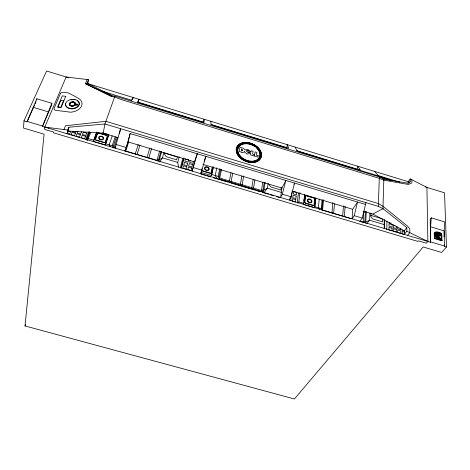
<?xml version="1.0" encoding="UTF-8"?>
<svg xmlns="http://www.w3.org/2000/svg" width="470" height="470" viewBox="0 0 470 470"><rect width="100%" height="100%" fill="white"/><g stroke="black" fill="none" stroke-linecap="round" stroke-linejoin="round"><path stroke-width="0.7" d="M409.394 182.76L410.198 181.655L410.198 178.917L426.93 187.424L427.87 241.445L426.366 243.219L418.241 240.799L417.754 241.392L53.48 132.804L53.562 132.052L44.562 129.373L44.791 127.094L66.129 76.986L88.478 79.688L87.861 83.637L408.677 181.837M408.183 183.735L408.189 181.684L410.198 178.917M406.838 227.645L404.335 230.823L404.312 234.413L406.82 231.24L406.838 227.645L382.962 208.633L378.321 206.359L104.951 123.98L68.861 127.241L67.756 130.02L67.239 133.797L68.344 131.018L68.861 127.241M400.769 233.467L400.793 230.929L397.714 230.006L397.679 232.544L400.146 233.279M400.804 228.561L400.793 229.818L397.714 228.902L397.738 227.01M396.369 226.605L396.339 228.491L393.255 227.574L393.302 225.054L395.147 225.606M386.763 229.801L386.98 220.994M384.231 228.743L384.213 219.461M384.507 228.614L384.742 219.984M382.95 209.15L383.837 179.176L379.343 176.92L114.897 96.127L112.688 95.856L87.085 83.184L85.434 83.707L87.103 79.518M378.321 206.359L379.343 176.92L374.584 171.403M440.707 240.017L441.06 240.158M371.024 213.239L370.877 216.711L372.851 218.979L382.58 221.887L382.668 218.95L370.771 215.378M369.943 212.975L369.632 220.242L366.8 223.544M366.253 211.782L365.778 221.928L365.284 223.274M363.187 222.339L363.71 211.87L365.308 212.693L364.89 221.305L363.187 222.339L359.685 221.294M357.247 169.67L357.459 166.157L360.431 169.999L357.911 169.682M352.712 209.291L352.124 218.832L354.239 215.689L357.541 202.024L352.712 209.291L291.899 191.061M68.937 77.844L46.589 71.005L23.976 120.878L23.5 128.063L44.086 134.191L25.01 325.945L294.42 398.995L423.176 246.979L441.63 252.466L446.5 247.003L444.532 192.812L425.526 186.995M23.976 120.878L27.084 121.806L36.819 98.753L51.859 103.294L51.676 104.98L42.488 126.407L430.649 242.273L430.591 226.787L431.272 217.863L444.761 221.94L444.173 230.87L444.438 246.392L446.5 247.003M344.387 216.729L345.115 206.295M343.441 205.795L342.695 216.224L351.108 218.732M33.399 107.753L33.429 107.366L48.575 111.919L48.539 112.301M334.464 203.81L333.665 213.527L322.567 210.213L321.962 208.668L322.802 199.838M36.725 99.887L36.819 98.753M331.973 213.022L332.842 202.611M322.567 210.213L323.542 199.821M42.488 126.407L51.859 103.294M322.162 210.595L321.233 208.621L322.056 199.997M319.206 199.139L318.36 207.763L319.365 209.438M303.602 203.034L303.444 204.444L314.665 207.793L315.676 197.929M314.665 207.793L315.905 198.152M48.686 128.257L48.751 127.599M303.843 200.925L304.09 198.816M304.331 196.707L304.572 194.598M303.444 204.444L304.777 194.815M298.068 203.081L298.832 201.936L299.948 192.624M297.228 203.087L298.456 192.976M290.742 200.89L291.065 198.399L289.796 198.017M291.206 197.359L291.523 194.886M291.817 193.628L291.976 192.4M281.918 188.065L280.596 197.482L282.329 194.186L285.866 180.445L281.918 188.065L202.958 164.388M286.753 148.126L287.24 144.666L288.697 148.15L285.989 147.698L212.939 125.355L210.965 124.321L210.871 121.289M281.336 187.136L280.931 190.015L270.937 187.025L269.081 184.78M268.164 183.235L267.389 188.212L263.958 192.8M439.368 239.383L439.544 239.776L439.18 239.677M265.139 182.248L263.893 190.05L263.071 192.571M264.263 182.442L263.141 189.463L261.432 190.52L219.702 178.054L219.067 176.485L220.606 169.171M262.759 182.319L261.267 191.537L267.389 188.212L281.548 192.453M253.518 188.153L254.916 179.969M251.785 187.636L253.201 179.458M242.121 184.751L243.748 175.903M240.382 184.228L241.897 176.068M441.089 240.1L440.731 239.9M439.961 239.635L439.626 239.788M68.344 131.018L103.183 133.163L104.951 123.98L114.897 96.127M439.168 239.665L439.327 239.359M440.085 239.6L440.132 239.964M440.149 239.953L440.22 239.5M231.105 181.461L232.709 173.312M229.366 180.938L230.982 172.796M74.66 105.615A3.178 2.109 -6.3 0 0 75.171 105.145L77.438 105.051L77.603 104.505L75.547 104.34L75.552 103.735A3.178 2.109 -6.3 0 0 73.226 101.826L73.414 101.367L73.02 101.314L72.874 102.137L72.468 102.125M75.547 104.34L75.605 104.064A3.178 2.109 -6.3 0 0 73.285 102.154L73.226 101.826M263.218 192.118L219.49 179.07L221.552 169.247M219.49 179.07L218.139 176.373L219.778 168.642M119.515 133.592L120.584 128.692L115.144 148.091L115.832 146.035M216.852 167.761L215.184 175.492L217.351 178.929M201.26 172.478L211.435 175.516L213.251 167.25M211.435 175.516L213.451 166.744M212.34 166.968L211.065 172.737A0.752 0.552 21.5 0 1 210.225 173.066L202.435 170.739A0.934 0.687 20.9 0 1 201.847 170.351M212.693 167.073L211.418 172.843A1.122 0.823 21.5 0 1 210.166 173.33L202.376 171.004A1.304 0.952 20.9 0 1 201.471 170.34M201.965 168.671L200.808 173.665L205.901 156.369L204.186 161.046M130.143 133.556L125.214 151.099L128.169 141.964L130.143 133.556L365.507 204.421M360.073 221.206L362.241 218.08L365.936 202.629M194.433 161.833L192.189 171.092L197.271 153.766L194.433 161.833L128.169 141.964M193.352 161.539L192.917 163.343L189.668 162.367L190.115 160.57M203.299 122.623L204.127 119.227L204.027 122.112L201.648 121.9L140.101 103.112L137.604 101.896L139.038 99.305L137.904 102.777M185.468 158.701L184.857 161.098L188.112 162.074L188.711 159.671L186.76 159.089M181.479 167.937L184.011 158.008M180.31 167.984L182.795 158.29M181.185 167.99L183.717 158.079M289.273 200.073L291.048 196.795L294.561 183.059L293.885 184.322M178.641 167.285L177.719 162.42L179.182 156.821M108.846 134.731L105.315 144.872L93.43 141.323L96.714 131.994M105.315 144.872L108.723 134.837M164.952 153.255L164.612 154.495L166.339 156.727L176.632 159.812L177.372 156.98L164.788 153.208M163.995 152.268L162.438 157.85L159.747 162.027M160.84 151.698L158.696 159.289L156.98 160.364L124.544 150.676M161.674 151.475L158.86 161.433M156.98 160.364L159.653 150.97M148.831 157.926L151.593 148.549M147.045 157.397L149.824 148.021M77.438 105.051L77.55 104.175L75.494 104.011M137.087 154.424L139.972 145.065M135.295 153.89L138.204 144.537M125.743 151.035L128.757 141.705M132.552 99.505L133.216 97.519L131.024 101.056M113.993 147.527L117.359 137.551L116.19 137.446L113.317 145.923L113.993 147.527L115.32 147.927M113.364 147.968L112.177 145.759L115.232 136.788M112.218 135.883L109.134 144.848L110.303 146.611M25.01 325.945L25.515 324.564M93.43 141.323L96.614 132.558M87.402 140.483L90.751 132.493M86.421 139.796L89.459 131.624M86.903 140.107L89.676 132.634M85.787 139.39L88.583 131.888M81.545 131.606L80.64 133.974L77.28 132.969L77.961 131.195M76.175 131.277L75.717 132.464L72.351 131.459M87.085 83.184L88.478 79.688M63.985 129.538L65.506 125.76L105.897 121.331L378.415 203.557L383.032 206.301L407.784 226.358L409.787 228.802L409.787 232.679L407.613 235.4M73.285 102.154L73.414 101.367M72.874 102.137L73.02 101.314M27.084 121.806L34.592 105.098M35.185 103.77L36.078 101.784M441.853 236.939L440.179 238.625L438.099 239.036A6.198 4.16 35.3 0 1 436.313 238.742L434.327 238.149M434.685 235.599L435.291 236.204L435.855 235.958L435.443 236.451L435.907 237.209L435.279 236.598L434.709 236.851L435.12 236.351L434.239 234.665M77.386 104.722L75.118 104.816A3.178 2.109 -6.3 0 1 71.275 105.967A3.178 2.109 -6.3 0 1 69.266 103.723A3.178 2.109 -6.3 0 1 72.409 101.796L72.821 101.808M431.272 217.863L430.185 219.196L430.649 242.273M430.344 227.086L430.591 226.787L444.173 230.87L444.115 236.968M435.108 232.932L435.103 232.773A4.7 3.155 35.5 0 1 437.065 232.333A7.367 4.947 35.6 0 1 439.973 233.067A1.851 1.24 35.4 0 1 441.383 234.624C441.8 241.398 442.041 240.246 438.904 237.156M157.221 161.057L162.438 157.85L177.719 162.42M410.198 181.655L407.608 183.159L383.837 179.176M364.72 222.51L369.632 220.242L384.072 224.56M363.369 211.224L372.869 214.079L382.962 208.633M73.073 101.643L73.467 101.69M44.791 127.094L67.756 130.02M379.343 176.92L391.586 180.474L378.532 175.98L299.108 151.692L296.923 150.6L295.084 147.063M435.778 234.765A3.349 2.244 35.3 0 0 436.689 235.235A6.492 4.342 35.2 0 0 437.382 235.464L437.4 235.47A6.974 4.659 35.2 0 0 440.214 235.705L440.231 236.128A6.498 4.348 35.2 0 1 437.805 235.899M115.931 144.431L126.066 147.457M193.423 167.602L202.088 170.193M282.329 194.186L291.048 196.795M354.239 215.689L362.241 218.08M402.167 230.271L404.623 231.005M67.862 130.96L70.559 131.764L69.625 134.15L66.916 133.339M211.758 174.47L218.139 176.373M404.629 232.109L402.167 231.375L402.144 233.913L404.611 234.653M88.466 138.673L93.712 140.242M105.603 143.791L112.177 145.759M298.832 201.936L303.796 203.416M315.023 206.771L321.233 208.621M27.113 121.425L42.523 126.025M430.902 241.98L444.702 246.098M334.364 213.738L342.001 216.018M200.714 173.994L205.613 175.457M207.012 175.874L210.513 176.92M213.315 177.754L228.015 182.143M230.711 182.918L242.009 186.32M243.378 186.696L254.628 190.056M256.038 190.473L259.552 191.525M263.711 192.794L268.611 194.257M270.009 194.674L273.511 195.72M276.307 196.554L279.809 197.6M102.63 132.863L108.153 134.52M103.183 133.163L117.9 137.575M389.184 222.674L391.028 223.226M436.319 236.939C438.246 237.703 435.643 235.382 436.101 237.074C436.959 237.726 437.165 237.485 436.319 236.945M441.964 240.446L440.901 240.111M241.868 152.268L239.124 151.434L239.935 147.239L242.667 148.073A2.591 1.827 23 0 1 244.711 149.977L247.937 149.407L249.024 150.418L246.127 150.935L246.521 151.264L249.382 150.788L250.487 151.751L247.655 152.257L248.013 152.562L250.915 152.092L251.162 150.706L253.101 151.293L252.596 154.107L254.264 154.612L254.023 155.952L250.416 154.859L250.675 153.414L247.073 154.072L244.371 151.71M103.67 91.656L131.741 100.239M138.057 102.166L204.027 122.335M211.048 124.48L286.841 147.645M296.664 150.647L357.723 169.312M377.369 175.316L399.829 182.178M436.73 235.599L436.859 235.652A2.614 1.757 35.3 0 0 437.082 235.729L437.541 235.87A6.968 4.659 35.2 0 0 437.776 235.934C439.362 236.751 438.193 239.465 439.362 237.673M436.683 235.582L436.683 235.582A3.425 2.297 35.3 0 1 435.467 234.883A1.41 0.946 35.3 0 1 435.014 234.383A1.686 1.128 35.3 0 1 434.879 233.232A2.227 1.498 35.4 0 1 435.467 232.732L435.478 232.867A1.733 1.163 35.3 0 0 435.238 233.079A1.51 1.01 35.3 0 0 435.719 234.83M364.368 211.177L366.195 211.929M111.954 96.103L85.434 83.707L111.026 96.391L114.58 97.014L121.759 99.705L379.296 178.336L383.808 180.157L408.348 184.451L411.838 182.989L411.838 179.751M406.82 231.24L427.87 241.445M372.869 214.079L404.335 230.823M435.884 237.144L436.231 237.485A6.645 4.447 35.5 0 0 438.381 239.024A21.367 14.165 35 0 0 441.024 240.164M439.327 234.912L439.538 235.141A0.74 0.499 35.4 0 1 438.422 234.695A1.01 0.676 35.5 0 1 438.445 234.113A0.723 0.482 35.4 0 1 439.004 234.037L439.45 234.366A0.922 0.617 35.4 0 1 439.568 234.841L438.721 234.589L438.904 234.877A0.681 0.458 35.4 0 0 439.356 234.965M435.238 233.079L435.731 233.625M436.072 234.007L437.382 235.464M75.276 104.552L75.329 104.881M77.55 104.175L77.603 104.505M444.391 244.941L444.438 246.392M440.678 233.925A1.193 0.799 35.4 0 1 440.913 234.859A1.439 0.964 35.4 0 1 440.343 235.235L440.349 235.529A1.639 1.099 35.4 0 0 441.277 234.501A1.345 0.899 35.5 0 0 440.772 233.696A2.638 1.768 35.5 0 0 439.755 233.055A5.728 3.842 35.6 0 0 438.44 232.621A6.087 4.083 35.6 0 0 436.172 232.55L436.178 232.65A6.656 4.471 35.6 0 1 439.427 233.102A2.421 1.621 35.5 0 1 440.584 233.819M65.718 103.676A6.903 4.583 -6.3 0 0 70.982 108.846A6.903 4.583 -6.3 0 0 79.166 104.798L79.307 103.594A6.903 4.583 -6.3 0 0 77.039 100.568M70.923 99.869A6.903 4.583 -6.3 0 1 72.104 99.693M73.884 99.681A6.903 4.583 -6.3 0 1 75.024 99.846M73.232 106.244A3.178 2.109 -6.3 0 1 71.593 106.332M70.177 105.862A3.178 2.109 -6.3 0 1 71.646 102.243M73.132 102.519A2.614 1.739 -6.3 0 1 74.883 104.704A2.614 1.739 -6.3 0 1 71.311 105.879A2.614 1.739 -6.3 0 1 70.195 103.494M71.787 102.595A2.614 1.739 -6.3 0 1 72.462 102.495M256.708 148.091A11.644 8.213 23.5 0 1 256.508 160.317A11.644 8.213 23.5 0 1 240.523 156.657A11.644 8.213 23.5 0 1 241.551 144.625M242.115 144.39A11.644 8.213 23.5 0 1 255.151 146.793M244.353 151.704A2.532 1.786 23 0 1 241.862 152.28M396.333 229.595L396.298 232.133L393.202 231.211L393.249 228.673L396.333 229.595M440.255 239.859C440.725 240.534 440.66 239.177 440.255 239.841M392.121 224.672L392.068 227.186L388.984 226.264L389.043 223.749L392.121 224.672M392.062 228.291L392.009 230.829L388.913 229.9L388.972 227.368L392.062 228.291M438.716 234.342L439.227 234.554L438.716 234.342M314.647 199.063L314.036 204.967A0.746 0.535 29 0 1 313.279 205.314L305.694 203.046A0.928 0.664 28.5 0 1 304.901 202.1L305.559 196.296A0.922 0.658 28.3 0 1 306.505 195.878L313.807 198.07A0.981 0.699 28.7 0 1 314.647 199.063M314.988 199.162L314.377 205.067A1.11 0.799 29 0 1 313.249 205.584L305.664 203.316A1.293 0.928 28.5 0 1 304.56 201.994L305.218 196.196A1.287 0.917 28.3 0 1 306.534 195.614L313.831 197.8A1.339 0.958 28.7 0 1 314.988 199.162M79.254 103.265L79.113 104.469A6.909 4.583 -6.3 0 1 68.25 107.865A6.909 4.583 -6.3 0 1 69.137 100.075A6.909 4.583 -6.3 0 1 79.254 103.265M295.742 199.627L295.436 202.118L292.252 201.172L292.569 198.675L295.742 199.627M296.182 196.108L295.877 198.587L292.71 197.635L293.022 195.162L296.182 196.108M296.776 192.395L296.47 194.85L293.315 193.904L293.627 191.449L296.776 192.395M436.33 236.692L436.748 236.915L436.33 236.692M258.195 155.77L257.959 157.127L254.37 156.034L255.104 151.886L256.931 152.439L256.444 155.241L258.195 155.77M241.586 149.096L241.275 150.717L242.508 150.623A1.222 0.864 23 0 0 242.649 149.895L241.586 149.096M439.009 239.277L439.056 239.641L439.033 239.23M191.631 168.019L191.037 170.457L187.759 169.482L188.364 167.044L191.631 168.019M192.477 164.576L191.883 166.997L188.623 166.022L189.222 163.601L192.477 164.576M186.802 166.744L186.191 169.188L182.912 168.207L183.529 165.769L186.802 166.744M187.665 163.307L187.06 165.728L183.793 164.753L184.405 162.332L187.665 163.307M437.241 236.909L437.223 236.98A2.009 1.351 35.6 0 0 437.229 237.291L437.717 237.773L438.187 237.579A2.009 1.351 35.5 0 0 438.181 237.268L437.241 236.909M107.207 136.465L105.227 142.128A0.776 0.564 13.7 0 1 104.299 142.439L96.268 140.042A0.964 0.699 13.1 0 1 95.586 139.108L97.596 133.545A0.958 0.687 13.3 0 1 98.753 133.169L106.479 135.483A1.016 0.729 13.8 0 1 107.207 136.465M107.565 136.576L105.586 142.24A1.151 0.834 13.7 0 1 104.205 142.698L96.174 140.301A1.339 0.969 13.1 0 1 95.222 139.002L97.237 133.433A1.334 0.958 13.3 0 1 98.841 132.916L106.567 135.231A1.392 0.999 13.8 0 1 107.565 136.576M85.534 136.288L84.635 138.679L81.269 137.669L82.174 135.284L85.534 136.288M86.703 133.122L85.816 135.495L82.462 134.49L83.36 132.117L86.703 133.122M80.352 134.767L79.442 137.158L76.064 136.147L76.986 133.762L80.352 134.767M75.423 133.257L74.495 135.642L71.117 134.632L72.051 132.246L75.423 133.257M65.776 96.327L61.106 107.548L57.575 107.107L62.293 95.892L65.776 96.327M63.538 100.745L60.818 107.278L58.016 106.925L60.759 100.404L63.538 100.745M60.401 93.589L54.126 108.37A2.526 1.674 -7.2 0 0 55.836 110.344L70.8 112.218A11.679 7.749 -6.4 0 0 81.016 107.031A11.679 7.749 -6.4 0 0 79.436 98.988A157.086 108.77 -13.9 0 0 68.068 92.866L63.403 92.29A2.444 1.598 -6.5 0 0 60.401 93.589M437.535 236.998L437.494 237.056A1.281 0.858 35.6 0 0 437.505 237.379L437.917 237.503A1.275 0.858 35.5 0 0 437.905 237.18L437.535 236.998M441.976 240.728L434.497 238.631L434.204 233.208A4.765 3.196 35.5 0 1 438.234 232.121L439.391 232.456A2.45 1.639 35.4 0 1 441.782 234.671L441.976 240.728M440.114 235.452L439.732 233.813L440.073 233.913L440.114 235.452M436.043 232.738L435.714 232.903L436.043 232.738M438.017 233.449L437.688 233.355C437.3 234.8 438.575 235.417 438.034 233.972L438.017 233.449M436.054 233.155L435.714 233.055L436.078 234.266L436.054 233.155M437.094 233.467L436.366 233.249L436.395 234.36L436.718 234.454L436.695 233.578L437.464 234.683L437.094 233.467M71.064 105.497A2.614 1.739 -6.3 0 0 74.989 103.764A2.614 1.739 -6.3 0 0 71.093 102.478A2.614 1.739 -6.3 0 0 71.064 105.497M238.825 156.557A13.184 9.3 23.5 0 0 260.521 158.584A13.184 9.3 23.5 0 0 247.067 142.645A13.184 9.3 23.5 0 0 238.825 156.557M239.142 156.428A12.766 9.006 23.5 0 0 260.151 158.39A12.766 9.006 23.5 0 0 247.132 142.956A12.766 9.006 23.5 0 0 239.142 156.428M240.082 155.858A11.65 8.213 23.5 0 0 259.252 157.662A11.65 8.213 23.5 0 0 247.385 143.579A11.65 8.213 23.5 0 0 240.082 155.858M238.913 156.351A13.189 9.3 23.5 0 0 260.615 158.372A13.189 9.3 23.5 0 0 247.161 142.434A13.189 9.3 23.5 0 0 238.913 156.351M239.23 156.216A12.772 9.006 23.5 0 0 260.251 158.184A12.772 9.006 23.5 0 0 247.22 142.745A12.772 9.006 23.5 0 0 239.23 156.216M307.674 201.466A2.509 1.798 28.6 0 0 311.757 202.188A2.509 1.798 28.6 0 0 309.477 198.922A2.509 1.798 28.6 0 0 307.674 201.466M308.032 201.095A1.88 1.345 28.6 0 0 311.093 202.006A1.88 1.345 28.6 0 0 309.783 199.468A1.88 1.345 28.6 0 0 308.032 201.095M205.079 169.682A2.532 1.845 21.2 0 0 209.203 169.57A2.532 1.845 21.2 0 0 206.248 166.703A2.532 1.845 21.2 0 0 205.079 169.682M205.343 169.229A1.898 1.387 21.2 0 0 208.516 169.523A1.898 1.387 21.2 0 0 206.665 167.197A1.898 1.387 21.2 0 0 205.343 169.229M99.194 139.044A2.603 1.88 13.5 0 0 103.582 138.985A2.603 1.88 13.5 0 0 100.756 136.124A2.603 1.88 13.5 0 0 99.194 139.044M99.834 138.926A1.95 1.41 13.5 0 0 103.048 138.609A1.95 1.41 13.5 0 0 100.65 136.617A1.95 1.41 13.5 0 0 99.834 138.926"/></g></svg>
